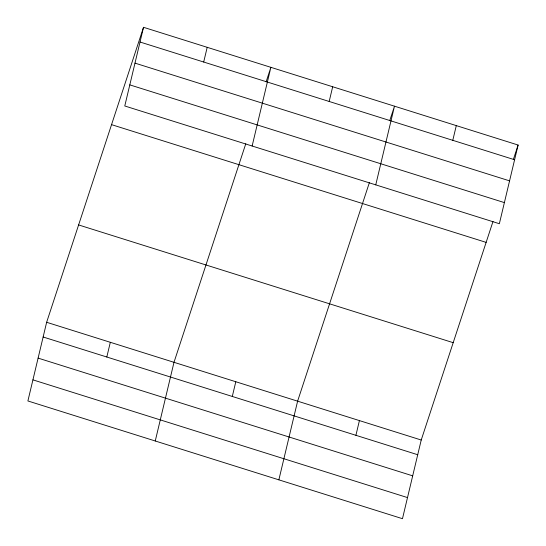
<?xml version="1.0" encoding="UTF-8"?>
<svg xmlns="http://www.w3.org/2000/svg" width="546" height="546" viewBox="0 0 546 546"><rect width="100%" height="100%" fill="white"/><g stroke="black" fill="none" stroke-linecap="round" stroke-linejoin="round"><path stroke-width="0.82" d="M143.523 27.3L124.775 105.979L499.358 223.717L518.106 145.038L143.523 27.3L46.642 322.283L27.894 400.962L402.477 518.7L421.225 440.021L493.004 221.464M106.811 357.016L110.319 342.301M203.692 62.032L207.2 47.318M155.255 440.997L173.997 362.312L245.782 143.755M252.136 146.014L270.877 67.329L266.127 81.811M232.296 396.457L235.804 381.743M329.183 101.474L332.685 86.759M278.863 479.845L297.611 401.167L369.389 182.61M375.75 184.862L394.492 106.183L389.735 120.666M355.91 435.312L359.418 420.591M452.791 140.329L456.299 125.607M513.349 159.514L518.106 145.038M140.015 42.015L514.598 159.753M134.985 63.124L509.568 180.863M129.805 84.876L504.388 202.607M111.548 124.645L486.131 242.383M78.61 224.938L453.194 342.676M46.642 322.283L421.225 440.021M43.134 336.998L417.717 454.736M38.104 358.108L412.687 475.846M32.924 379.859L407.507 497.59"/></g></svg>
